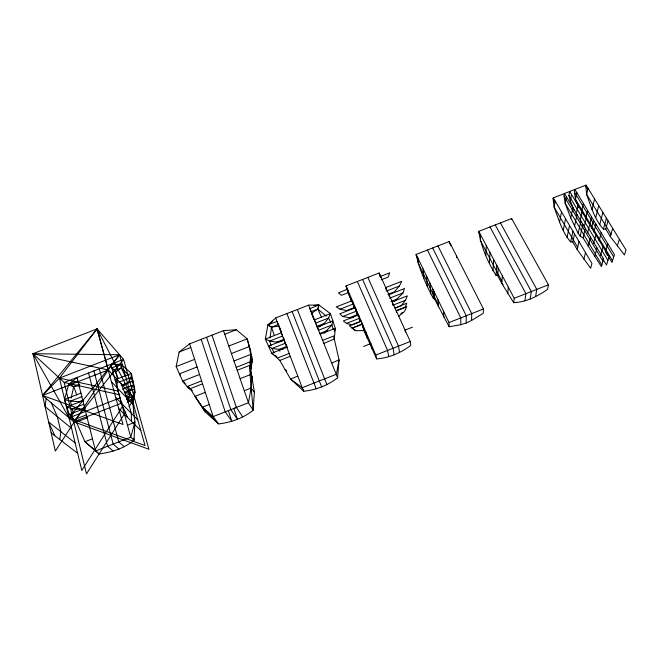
<?xml version="1.0" encoding="UTF-8"?>
<svg xmlns="http://www.w3.org/2000/svg" width="659" height="659" viewBox="0 0 659 659"><rect width="100%" height="100%" fill="white"/><g stroke="black" fill="none" stroke-linecap="round" stroke-linejoin="round"><path stroke-width="0.99" d="M434.19 291.863L434.635 299.046L449.15 326.757L460.814 324.706L466.193 323.025L466.259 315.76L432.683 247.973M466.193 323.025L471.572 320.463L471.72 313.61L437.938 245.922M233.986 360.984L250.758 354.418C248.542 372.92 251.919 391.635 253.122 410.293C243.253 418.144 231.078 422.477 218.623 423.902L204.974 411.743L190.237 388.686L187.156 386.545L182.658 381.075L176.159 366.585L179.133 352.03L189.611 343.85L223.483 330.653L236.326 329.739L247.174 338.858L249.135 346.601L250.758 354.418L251.408 364.872L250.692 369.715L254.407 392.294L253.122 410.293L248.443 402.707L223.483 330.653M497.685 275.651L496.087 275.38C487.693 262.076 481.194 246.894 478.772 231.342L511.656 218.533L548.428 284.795L547.588 289.342C537.472 296.402 526.244 302.053 513.707 302.703L501.746 283.386L497.685 275.651L498.253 268.122M480.51 234.629L480.312 240.313L501.927 281.286M485.84 255.404L486.309 245.576M434.635 299.046L433.457 298.609C425.871 284.746 419.659 269.819 416.109 254.423L449.224 241.532L483.467 308.98L483.253 313.313L471.572 320.463M334.294 339.039L335.291 328.322L330.414 313.618L318.948 305.026L308.56 305.15L275.676 317.967L267.925 324.936L265.305 339.072L271.739 353.224L279.787 360.424L290.495 378.999L303.758 391.232C316.122 389.955 327.729 385.367 337.63 377.862L339.047 359.888L334.294 339.039L323.948 343.355M489.39 263.551L490.008 252.554M492.957 270.767L493.673 259.489M496.087 275.38L496.804 265.388M237.207 370.276L249.473 365.473L251.969 376.882L251.112 388.06L248.443 402.707L213.162 416.612L202.404 407.213L196.407 398.695L195.698 396.776M502.38 275.923L501.746 283.386L503.171 284.77M511.573 219.488L511.656 218.533M133.489 413.102L133.695 411.068M507.718 293.271L508.328 287.143M513.707 302.703L514.218 298.272L478.772 231.342M46.155 398.53L45.109 406.603L71.6 428.366M270.05 338.092L271.483 327.144L278.312 324.483M59.796 439.553L60.867 431.678L57.333 416.645L51.196 402.773M524.91 300.817L525.907 293.667L490.008 226.96M228.805 346.024L247.174 338.858C250.313 349.361 254.003 360.16 250.28 371.025L251.268 364.427M530.19 299.17L531.343 291.525L495.23 224.925M132.146 402.155L134.642 388.917L131.429 373.431L121.058 364.303L110.811 364.336L130.754 437.148L134.016 440.228C124.114 448.507 111.742 452.222 99.163 453.944L84.945 441.728L76.411 422.098L69.261 414.47L64.467 399.543L68.594 384.724L76.996 377.483L77.704 378.167M250.379 371.099L252.1 359.822L251.293 357.12M535.602 296.599L536.772 289.383L500.445 222.899M250.28 371.025L252.1 359.822L251.408 363.488M553.099 198.87L553.272 197.865L586.073 185.097L626.05 250.049L624.444 254.951L610.333 236.565L605.761 229.06L608.043 220.79M555.166 201.086L554.137 207.148C558.593 219.118 562.127 232.108 570.645 241.952L572.762 242.001L577.177 249.588L590.662 268.262L591.93 263.485L553.272 197.865M132.788 403.547L134.955 392.583L134.642 388.917L124.642 392.822M564.005 195.978L564.466 193.482L603.595 258.888L601.37 266.607L583.075 237.957L580.2 236.111L578.182 233.344L570.752 218.03L565.183 203.334L564.005 195.978L602.927 261.195M559.557 222.322L561.493 211.819M566.419 196.753L565.183 203.334L601.84 264.967M574.08 210.41L570.307 200.929L568.906 195.517L569.681 191.472L609.007 256.763L606.552 265L602.746 258.905M563.231 230.428L565.521 218.656M570.307 200.929L571.551 194.578M578.618 207.577L575.488 199.315L574.368 191.942L574.887 189.446L614.419 254.629L612.03 262.406L608.71 257.224M570.752 218.03L572.885 207.56M567.053 237.545L569.524 225.46M576.856 192.683L575.488 199.315L612.54 260.75M576.172 214.183L578.05 205.361M570.645 241.952L572.935 231.243M574.524 226.309L577.053 214.521M572.762 242.001L574.516 233.929M585.843 186.118L586.073 185.097M71.123 398.184L73.701 386.528L79.846 384.131M581.493 212.009L583.388 203.466M580.208 220.452L582.078 212.058M588.034 188.285L586.65 194.479C591.041 206.432 594.5 219.579 603.43 229.101L605.761 229.06M578.182 233.344L580.95 221.037M580.2 236.111L582.91 224.324M577.177 249.588L579.022 241.573M585.67 218.681L587.597 210.402M584.154 227.371L586.148 218.813M583.075 237.957L585.34 228.376M591.996 209.644L594.575 198.911M587.589 233.097L591.535 216.902M583.866 259.168L585.505 252.57M591.477 228.401L593.52 220.164M588.158 246.54L590.53 237.059M595.72 217.709L598.743 205.682M593.932 232.223L595.975 224.208M593.57 243.575L595.827 234.884M599.649 224.768L602.886 212.412M594.805 256.211L597.029 247.924M599.089 240.79L601.222 232.866M603.43 229.101L606.404 218.137M600.563 255.42L602.993 246.763M605.39 252.043L607.796 243.698M610.333 236.565L612.697 228.36M334.335 331.576L335.291 328.322L320.274 334.212M333.767 338.1L334.475 335.695L322.729 340.299M617.318 246.013L619.402 239.25M394.543 301.46L403.061 292.909L404.519 288.485L388.991 294.705L389.288 296.583M395.071 308.115L401.224 305.71L405.573 300.232L407.328 295.883L392.212 301.797L392.632 304.45M387.871 294.367L394.453 291.797L399.387 286.006L401.776 281.302L385.746 287.563L386.059 289.466M124.213 385.383L128.159 382.599L131.067 377.467L131.429 373.431L115.045 379.823L117.73 382.673M125.696 411.941L86.494 473.903L64.178 382.475L32.95 353.702L97.087 328.899L123.562 359.377L148.926 449.273L73.775 421.809L42.555 395.491L97.087 328.899L130.507 393.802L126.693 399.799M128.991 406.735L134.477 398.061L108.2 369.814M128.208 392.089L130.26 390.079L133.604 384.823L132.92 381.1L121.775 385.556M122.879 405.796L81.79 470.452L59.442 378.109L97.087 328.899L108.274 369.987L119.551 354.756L145.021 445.533L69.055 417.831L32.95 353.702L119.551 354.756L69.055 417.831L120.103 397.871M108.233 369.938L55.331 451.069L32.95 353.702L108.233 369.938L42.555 395.491L123.044 424.495L97.087 328.899M318.865 327.095L324.236 323.528L328.577 318.033L330.414 313.618L314.483 319.846L315.612 323.108L328.577 318.033L330.67 322.391M324.212 333.141L331.914 325.011L332.803 320.884L317.391 327.053L318.495 330.266L331.914 325.011L333.281 329.615M42.555 395.491L59.442 378.109L119.551 354.756M398.703 316.287L404.486 311.534L406.727 306.526L396.232 310.636L396.537 312.663M272.777 321.221L267.925 324.936L271.483 327.144L279.004 326.073L281.517 332.671M117.566 379.024L115.671 372.137L121.338 367.977L121.116 364.575L115.292 364.748M400.779 313.668L402.262 312.58M71.905 382.335L68.594 384.724L73.701 386.528L79.352 385.63M236.4 407.089L233.953 408.786L237.462 419.404L230.823 409.651L206.58 337.309M363.957 330.554L355.588 330.719L351.848 328.042L362.392 323.907L363.957 330.554L376.66 358.924C389.181 357.87 400.73 352.894 410.763 345.481L410.252 341.486L379.123 272.999L346.016 285.899L351.626 301.855M209.249 404.519L202.404 407.213L194.973 396.38L205.303 392.327M244.291 390.738L251.112 388.06L254.407 392.294M363.513 346.453L370.86 343.561L372.071 348.932M412.394 327.218L405.079 330.101L405.351 332.111M297.794 376.132L290.495 378.999L302.209 387.723L303.758 391.232L303.066 389.37M449.15 326.757L449.018 322.556L483.467 308.98M514.218 298.272L548.428 284.795M376.66 358.924L375.811 355.061L410.252 341.486M74.286 419.626L86.428 414.882M126.528 399.189L133.027 396.644L133.48 404.082M271.088 345.711L269.663 341.074L282.695 335.975L281.319 332.811L265.305 339.072L269.663 341.074L276.599 342.161L284.111 339.228M316.757 326.452L324.236 323.528M342.696 316.534L349.542 317.687L357.129 314.714L355.465 307.819L339.789 313.808L342.696 316.534L356.288 311.213M389.551 298.197L403.061 292.909M122.146 402.88L73.775 421.809L123.562 359.377L64.178 382.475L119.691 394.782M127.838 400.656L134.477 398.061L125.605 396.092M76.411 422.098L87.186 417.888M127.129 402.254L132.484 400.153L134.914 422.106L134.016 440.228L133.629 438.251M183.77 381.512L184.536 383.324L182.658 381.075L199.52 374.477M391.075 301.427L397.69 298.84M285.446 343.199L271.953 348.487L268.501 346.049L284.087 340.085L286.846 346.412L279.301 349.369L271.953 348.487L274.095 352.804M319.623 333.569L327.136 330.629M360.176 321.798L358.545 314.977L343.347 320.933L346.461 323.388L359.353 318.338M392.756 305.249L405.573 300.232M286.838 347.309L271.739 353.224L273.922 354.534M201.596 380.886L187.156 386.545L192.329 390.779M236.186 367.335L250.552 361.7L251.408 364.872L251.944 356.931L250.758 354.418M359.295 322.144L352.227 324.912L346.461 323.388M202.56 383.859L190.237 388.686L191.711 390.004M361.964 324.401L361.173 321.081L349.295 325.735L352.359 328.166L361.091 324.739M396.438 310.883L405.03 307.506L406.784 303.206L394.996 308.091M277.373 358.084L289.177 353.463M279.787 360.424L290.257 356.313M240.115 378.661L250.387 374.633L251.969 376.882M92.458 438.779L84.945 441.728L99.163 453.944M114.353 370.704L121.338 367.977L128.983 375.432M179.133 352.03L190.789 347.482M224.727 334.261L236.326 329.739M80.942 393.118L64.467 399.543L70.48 401.1L79.187 401.71L83.8 400.903M81.971 396.619L70.48 401.1L71.394 405.977M118.678 382.302L131.067 377.467L133.604 384.823L134.955 392.583M348.314 292.637L341.444 295.323L338.364 292.851L347.482 289.293L348.751 294.367L351.964 301.847M381.24 279.795L388.085 277.126L389.724 272.826L380.647 276.36L380.844 277.488M79.187 401.71L83.479 400.038M121.33 385.26L128.159 382.599M311.023 311.715L317.827 309.055L318.948 305.026L313.89 305.488M176.159 366.585L194.636 359.369M83.965 404.206L71.938 408.901L66.781 406.916L82.869 400.779M122.558 389.131L133.604 384.823M73.577 413.457L71.938 408.901L81.082 409.288L85.39 407.608M124.263 392.418L130.26 390.079M84.797 408.399L69.261 414.47L71.032 415.038M340.077 309.178L346.51 310.546L354.064 307.588L352.359 300.603L336.23 306.905L340.077 309.178L353.199 304.054M386.331 291.105L399.387 286.006M197.082 366.948L179.256 373.917L180.36 374.996M231.408 353.529L249.135 346.601L250.008 349.27M125.778 395.647L130.507 393.802L124.526 392.484M276.599 342.161L282.077 341.28M81.082 409.288L84.154 409.066M283.164 349.221L279.301 349.369L279.894 351.189M349.542 317.687L353.224 317.638M59.442 378.109L118.546 391.158M191.382 389.584L189.932 388.967L187.906 386.849L189.932 388.967L188.927 387.443M352.359 328.166L355.753 330.571M285.116 369.658L286.673 370.852M51.155 432.905L77.63 453.277M75.134 442.963L48.651 422.015L54.763 435.673M326.279 316.114L317.827 309.055L318.948 305.026L309.928 308.544L313.742 318.882M113.167 451.053L107.574 446.267L88.553 372.994M275.38 355.399L276.772 356.61M119.024 449.191L113.159 444.067L93.916 370.902M124.172 446.72L118.752 441.868L99.287 368.818M78.61 381.767L77.91 381.1L68.594 384.724L73.701 386.528L76.79 395.071M127.632 425.236L134.914 422.106L130.754 437.148L95.539 451.003L76.996 377.483M118.744 408.671L140.812 430.549M115.704 397.468L137.838 419.931M111.47 381.866L133.686 405.128M182.658 381.075L185.303 383.95M118.373 378.661L115.671 372.137L111.791 367.911L121.058 364.303L121.338 367.977L125.177 376.198M110.811 364.336L111.445 365.037M242.677 416.916L236.416 407.451L211.951 335.192M605.942 252.908L607.606 255.494M587.803 189.306L585.81 186.06L586.65 194.479L611 234.258M574.368 191.942L613.71 256.944M568.906 195.517L607.903 260.478M113.793 368.982L115.671 372.137M555.002 202.091L553.066 198.804L554.137 207.148L577.696 247.331M204.974 411.743L202.404 407.213L218.623 423.902L213.162 416.612L189.611 343.85M478.739 232.281L480.477 235.568M449.66 243.278L450.921 245.766L450.904 244.843M427.427 250.016L460.789 317.918L460.814 324.706M416.109 254.423L449.018 322.556M416.191 255.321L417.806 258.666M438.301 304.911L418.218 263.213L417.724 257.768M379.123 272.999L380.416 276.376M367.837 277.39L398.514 346.107L399.519 352.433M321.427 317.193L317.827 309.055L311.592 313.346L314.228 319.887M362.582 279.441L393.052 348.265L394.206 354.954M357.326 281.492L387.583 350.423L388.752 356.676M279.004 326.073L276.978 321.403L267.925 324.936L271.483 327.144L274.358 335.596M346.016 285.899L375.811 355.061M346.23 286.739L347.688 290.133M352.771 303.717L354.731 308.272M355.498 310.059L358.183 316.295M358.949 318.066L360.457 321.576M362.714 326.831L366.956 336.683M127.409 417.254L121.437 403.292L117.22 387.887L116.964 379.296M121.075 383.695L127.121 398.258L131.306 413.3L131.479 421.299M316.196 388.794L286.912 313.593M308.56 305.15L337.63 377.862M316.106 324.558L317.185 327.235M297.349 309.516L326.889 384.576M279.367 326.996L281.541 332.531M292.135 311.55L321.683 387.047M353.422 306.542L354.138 308.412M283.312 337.392L284.342 340.093M286.055 344.599L287.077 347.285M275.676 317.967L302.209 387.723L336.411 374.23L339.047 359.888L331.856 362.977M201.193 339.385L225.221 411.859L231.787 421.216L228.352 410.606M379.271 273.856L380.128 276.747M249.473 365.473L250.692 369.715M365.869 331.963L367.384 338.537M423.111 268.913L423.877 278.312M426.538 276.014L427.329 286.525M429.948 283.073L430.698 293.84M432.848 289.079L433.457 298.609M438.029 299.804L438.408 306.905M443.548 311.229L443.795 317.053M132.484 400.153L132.607 403.399M449.224 241.532L449.249 242.454M456.506 255.873L456.522 257.71"/></g></svg>
